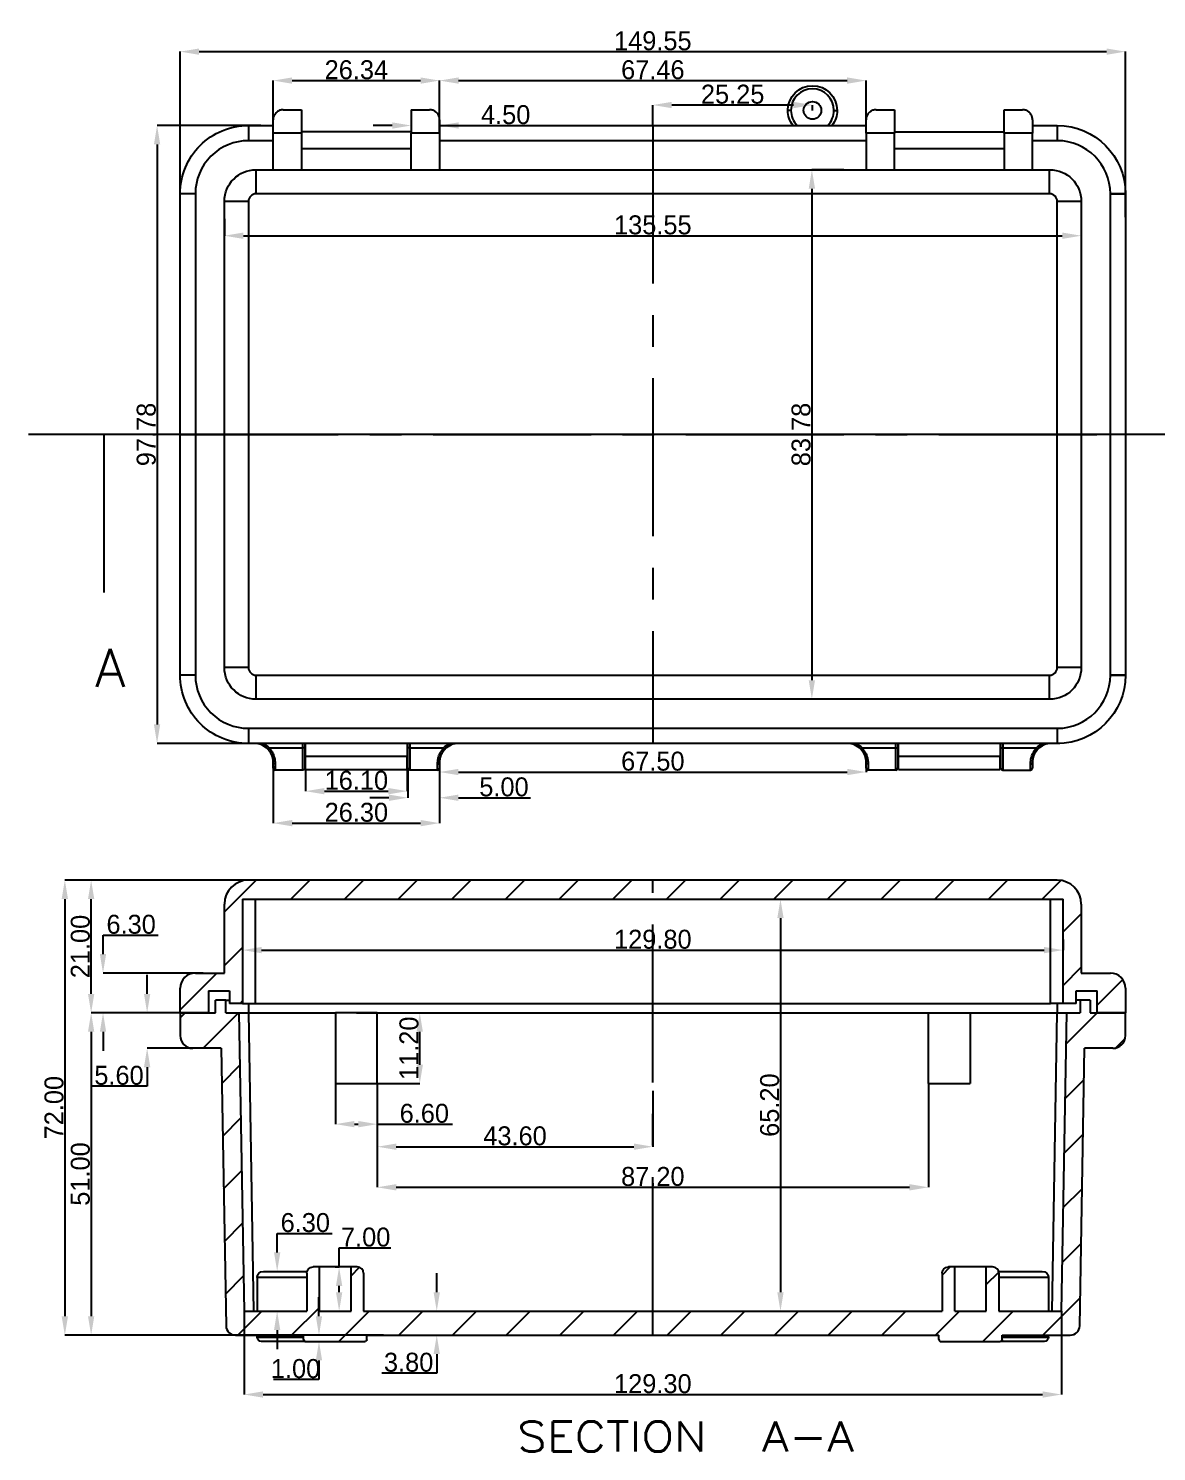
# Model space of a CAD drawing. Header units: inches. Extents: x 283 to 821, y 193 to 436.
# Drawn here: x 458.7 to 637.2, y 206.8 to 432 of the extents above; entities that cross this region are included whole.
import ezdxf
from ezdxf.lldxf.tags import DXFTag

# ---------------------------------------------------------------- set-up
doc = ezdxf.new("R2010")
doc.units = ezdxf.units.IN
doc.header["$MEASUREMENT"] = 0
doc.linetypes.add('CENTER', pattern=[2, 1.25, -0.25, 0.25, -0.25])
for name, color, linetype in [('1', 7, 'Continuous'), ('图层1', 10, 'CENTER'), ('尺寸线', 80, 'Continuous')]:
    doc.layers.add(name, color=color, linetype=linetype)
doc.styles.add('blockfont', font='simplex.shx', dxfattribs={"bigfont": 'bigfont'})
tags = doc.linetypes.add('PHANTOM', pattern=[2.5, 1.25, -0.25, 0.25, -0.25, 0.25, -0.25]).pattern_tags.tags
tags[14:15] = [DXFTag(74, 4), DXFTag(75, 0), DXFTag(340, '0'), DXFTag(46, 0.0), DXFTag(50, 0.0), DXFTag(44, 0.0), DXFTag(45, 0.0)]
tags[12:13] = [DXFTag(74, 4), DXFTag(75, 0), DXFTag(340, '0'), DXFTag(46, 0.0), DXFTag(50, 0.0), DXFTag(44, 0.0), DXFTag(45, 0.0)]
tags[10:11] = [DXFTag(74, 4), DXFTag(75, 0), DXFTag(340, '0'), DXFTag(46, 0.0), DXFTag(50, 0.0), DXFTag(44, 0.0), DXFTag(45, 0.0)]
tags[8:9] = [DXFTag(74, 4), DXFTag(75, 0), DXFTag(340, '0'), DXFTag(46, 0.0), DXFTag(50, 0.0), DXFTag(44, 0.0), DXFTag(45, 0.0)]
tags[6:7] = [DXFTag(74, 4), DXFTag(75, 0), DXFTag(340, '0'), DXFTag(46, 0.0), DXFTag(50, 0.0), DXFTag(44, 0.0), DXFTag(45, 0.0)]
tags[4:5] = [DXFTag(74, 4), DXFTag(75, 0), DXFTag(340, '0'), DXFTag(46, 0.0), DXFTag(50, 0.0), DXFTag(44, 0.0), DXFTag(45, 0.0)]
doc.dimstyles.get("Standard").update_dxf_attribs({"dimtxt": 3, "dimasz": 3, "dimexe": 0, "dimexo": 0, "dimgap": 0.2, "dimtad": 1, "dimtoh": 1, "dimzin": 0, "dimdsep": 46, "dimtxsty": 'Standard', "dimcen": 0, "dimadec": 0, "dimazin": 0, "dimtfac": 1, "dimtofl": 0, "dimtmove": 0, "dimatfit": 3, "dimfxl": 1, "dimtolj": 1, "dimtzin": 0, "dimarcsym": 2})

# ---------------------------------------------------------------- blocks, each defined once
blk = doc.blocks.new('*D4')
at = {"layer": 'Defpoints', "color": 0}
for p in [(519.28, 418.12), (523.78, 416.67), (523.78, 416.52)]:
    blk.add_point(p, dxfattribs=at)
at = {"layer": '尺寸线', "color": 0, "lineweight": -2}
for p, q in [((516.28, 416.67), (513.28, 416.67)), ((519.28, 418.12), (519.28, 416.67)), ((523.78, 416.52), (523.78, 416.67)), ((526.78, 416.67), (538.68, 416.67))]:
    blk.add_line(p, q, dxfattribs=at)
at = {"layer": '尺寸线', "color": 0}
for points in [[(516.28, 417.17), (516.28, 416.17), (519.28, 416.67)], [(526.78, 417.17), (526.78, 416.17), (523.78, 416.67)]]:
    blk.add_solid(points, dxfattribs=at)
at = {"layer": '尺寸线', "color": 0, "insert": (534.23, 418.37), "char_height": 3, "attachment_point": 5}
blk.add_mtext('\\A1;4.50', dxfattribs=at)
blk = doc.blocks.new('*D5')
at = {"layer": 'Defpoints', "color": 0}
for p in [(523.78, 423.78), (497.44, 415.47), (523.78, 415.47)]:
    blk.add_point(p, dxfattribs=at)
at = {"layer": '尺寸线', "color": 0, "lineweight": -2}
for p, q in [((497.44, 415.47), (497.44, 423.78)), ((500.44, 423.78), (520.78, 423.78)), ((523.78, 415.47), (523.78, 423.78))]:
    blk.add_line(p, q, dxfattribs=at)
at = {"layer": '尺寸线', "color": 0}
for points in [[(500.44, 424.28), (500.44, 423.28), (497.44, 423.78)], [(520.78, 424.28), (520.78, 423.28), (523.78, 423.78)]]:
    blk.add_solid(points, dxfattribs=at)
at = {"layer": '尺寸线', "color": 0, "insert": (510.61, 425.48), "char_height": 3, "attachment_point": 5}
blk.add_mtext('\\A1;26.34', dxfattribs=at)
blk = doc.blocks.new('*D6')
at = {"layer": 'Defpoints', "color": 0}
for p in [(591.24, 423.78), (591.24, 416.67), (523.78, 416.52)]:
    blk.add_point(p, dxfattribs=at)
at = {"layer": '尺寸线', "color": 0, "lineweight": -2}
for p, q in [((523.78, 416.52), (523.78, 423.78)), ((526.78, 423.78), (588.24, 423.78)), ((591.24, 416.67), (591.24, 423.78))]:
    blk.add_line(p, q, dxfattribs=at)
at = {"layer": '尺寸线', "color": 0}
for points in [[(526.78, 424.28), (526.78, 423.28), (523.78, 423.78)], [(588.24, 424.28), (588.24, 423.28), (591.24, 423.78)]]:
    blk.add_solid(points, dxfattribs=at)
at = {"layer": '尺寸线', "color": 0, "insert": (557.51, 425.48), "char_height": 3, "attachment_point": 5}
blk.add_mtext('\\A1;67.46', dxfattribs=at)
blk = doc.blocks.new('*D7')
at = {"layer": 'Defpoints', "color": 0}
for p in [(557.51, 419.91), (582.76, 419.07), (557.51, 416.67)]:
    blk.add_point(p, dxfattribs=at)
at = {"layer": '尺寸线', "color": 0, "lineweight": -2}
for p, q in [((557.51, 416.67), (557.51, 419.91)), ((579.76, 419.91), (560.51, 419.91)), ((582.76, 419.07), (582.76, 419.91))]:
    blk.add_line(p, q, dxfattribs=at)
at = {"layer": '尺寸线', "color": 0}
for points in [[(560.51, 420.41), (560.51, 419.41), (557.51, 419.91)], [(579.76, 420.41), (579.76, 419.41), (582.76, 419.91)]]:
    blk.add_solid(points, dxfattribs=at)
at = {"layer": '尺寸线', "color": 0, "insert": (570.14, 421.61), "char_height": 3, "attachment_point": 5}
blk.add_mtext('\\A1;25.25', dxfattribs=at)
blk = doc.blocks.new('*D8')
at = {"layer": 'Defpoints', "color": 0}
for p in [(502.56, 314.75), (518.66, 314.75), (518.66, 311.34)]:
    blk.add_point(p, dxfattribs=at)
at = {"layer": '尺寸线', "color": 0, "lineweight": -2}
for p, q in [((502.56, 314.75), (502.56, 311.34)), ((518.66, 314.75), (518.66, 311.34)), ((505.56, 311.34), (515.66, 311.34))]:
    blk.add_line(p, q, dxfattribs=at)
at = {"layer": '尺寸线', "color": 0}
for points in [[(505.56, 311.84), (505.56, 310.84), (502.56, 311.34)], [(515.66, 311.84), (515.66, 310.84), (518.66, 311.34)]]:
    blk.add_solid(points, dxfattribs=at)
at = {"layer": '尺寸线', "color": 0, "insert": (510.61, 313.04), "char_height": 3, "attachment_point": 5}
blk.add_mtext('\\A1;16.10', dxfattribs=at)
blk = doc.blocks.new('*D9')
at = {"layer": 'Defpoints', "color": 0}
for p in [(518.76, 315.04), (523.76, 315.04), (523.76, 310.3)]:
    blk.add_point(p, dxfattribs=at)
at = {"layer": '尺寸线', "color": 0, "lineweight": -2}
for p, q in [((518.76, 315.04), (518.76, 310.3)), ((523.76, 315.04), (523.76, 310.3)), ((515.76, 310.3), (512.76, 310.3)), ((526.76, 310.3), (538.16, 310.3))]:
    blk.add_line(p, q, dxfattribs=at)
at = {"layer": '尺寸线', "color": 0}
for points in [[(515.76, 310.8), (515.76, 309.8), (518.76, 310.3)], [(526.76, 310.8), (526.76, 309.8), (523.76, 310.3)]]:
    blk.add_solid(points, dxfattribs=at)
at = {"layer": '尺寸线', "color": 0, "insert": (533.96, 312), "char_height": 3, "attachment_point": 5}
blk.add_mtext('\\A1;5.00', dxfattribs=at)
blk = doc.blocks.new('*D10')
at = {"layer": 'Defpoints', "color": 0}
for p in [(523.76, 315.04), (591.26, 315.04), (591.26, 314.37)]:
    blk.add_point(p, dxfattribs=at)
at = {"layer": '尺寸线', "color": 0, "lineweight": -2}
for p, q in [((523.76, 315.04), (523.76, 314.37)), ((526.76, 314.37), (588.26, 314.37)), ((591.26, 315.04), (591.26, 314.37))]:
    blk.add_line(p, q, dxfattribs=at)
at = {"layer": '尺寸线', "color": 0}
for points in [[(526.76, 314.87), (526.76, 313.87), (523.76, 314.37)], [(588.26, 314.87), (588.26, 313.87), (591.26, 314.37)]]:
    blk.add_solid(points, dxfattribs=at)
at = {"layer": '尺寸线', "color": 0, "insert": (557.51, 316.07), "char_height": 3, "attachment_point": 5}
blk.add_mtext('\\A1;67.50', dxfattribs=at)
blk = doc.blocks.new('*D11')
at = {"layer": 'Defpoints', "color": 0}
for p in [(497.46, 315.37), (523.76, 315.37), (523.76, 306.28)]:
    blk.add_point(p, dxfattribs=at)
at = {"layer": '尺寸线', "color": 0, "lineweight": -2}
for p, q in [((497.46, 315.37), (497.46, 306.28)), ((523.76, 315.37), (523.76, 306.28)), ((500.46, 306.28), (520.76, 306.28))]:
    blk.add_line(p, q, dxfattribs=at)
at = {"layer": '尺寸线', "color": 0}
for points in [[(500.46, 306.78), (500.46, 305.78), (497.46, 306.28)], [(520.76, 306.78), (520.76, 305.78), (523.76, 306.28)]]:
    blk.add_solid(points, dxfattribs=at)
at = {"layer": '尺寸线', "color": 0, "insert": (510.61, 307.98), "char_height": 3, "attachment_point": 5}
blk.add_mtext('\\A1;26.30', dxfattribs=at)
blk = doc.blocks.new('*D12')
at = {"layer": 'Defpoints', "color": 0}
for p in [(489.74, 401.92), (625.29, 401.92), (625.29, 399.23)]:
    blk.add_point(p, dxfattribs=at)
at = {"layer": '尺寸线', "color": 0, "lineweight": -2}
for p, q in [((489.74, 401.92), (489.74, 399.23)), ((625.29, 401.92), (625.29, 399.23)), ((492.74, 399.23), (622.29, 399.23))]:
    blk.add_line(p, q, dxfattribs=at)
at = {"layer": '尺寸线', "color": 0}
for points in [[(492.74, 399.73), (492.74, 398.73), (489.74, 399.23)], [(622.29, 399.73), (622.29, 398.73), (625.29, 399.23)]]:
    blk.add_solid(points, dxfattribs=at)
at = {"layer": '尺寸线', "color": 0, "insert": (557.51, 400.93), "char_height": 3, "attachment_point": 5}
blk.add_mtext('\\A1;135.55', dxfattribs=at)
blk = doc.blocks.new('*D13')
at = {"layer": 'Defpoints', "color": 0}
for p in [(587.7, 409.67), (582.67, 325.89), (587.7, 325.89)]:
    blk.add_point(p, dxfattribs=at)
at = {"layer": '尺寸线', "color": 0, "lineweight": -2}
for p, q in [((587.7, 409.67), (582.67, 409.67)), ((582.67, 406.67), (582.67, 328.89)), ((587.7, 325.89), (582.67, 325.89))]:
    blk.add_line(p, q, dxfattribs=at)
at = {"layer": '尺寸线', "color": 0}
for points in [[(582.17, 406.67), (583.17, 406.67), (582.67, 409.67)], [(582.17, 328.89), (583.17, 328.89), (582.67, 325.89)]]:
    blk.add_solid(points, dxfattribs=at)
at = {"layer": '尺寸线', "color": 0, "insert": (580.97, 367.78), "char_height": 3, "attachment_point": 5, "rotation": 90}
blk.add_mtext('\\A1;83.78', dxfattribs=at)
blk = doc.blocks.new('*D14')
at = {"layer": 'Defpoints', "color": 0}
for p in [(508.15, 297.26), (464.49, 225.26), (514.88, 225.26)]:
    blk.add_point(p, dxfattribs=at)
at = {"layer": '尺寸线', "color": 0, "lineweight": -2}
for p, q in [((508.15, 297.26), (464.49, 297.26)), ((464.49, 294.26), (464.49, 228.26)), ((514.88, 225.26), (464.49, 225.26))]:
    blk.add_line(p, q, dxfattribs=at)
at = {"layer": '尺寸线', "color": 0}
for points in [[(463.99, 294.26), (464.99, 294.26), (464.49, 297.26)], [(463.99, 228.26), (464.99, 228.26), (464.49, 225.26)]]:
    blk.add_solid(points, dxfattribs=at)
at = {"layer": '尺寸线', "color": 0, "insert": (462.79, 261.26), "char_height": 3, "attachment_point": 5, "rotation": 90}
blk.add_mtext('\\A1;72.00', dxfattribs=at)
blk = doc.blocks.new('*D15')
at = {"layer": 'Defpoints', "color": 0}
for p in [(485.54, 276.26), (468.65, 225.26), (498.56, 225.26)]:
    blk.add_point(p, dxfattribs=at)
at = {"layer": '尺寸线', "color": 0, "lineweight": -2}
for p, q in [((485.54, 276.26), (468.65, 276.26)), ((468.65, 273.26), (468.65, 228.26)), ((498.56, 225.26), (468.65, 225.26))]:
    blk.add_line(p, q, dxfattribs=at)
at = {"layer": '尺寸线', "color": 0}
for points in [[(468.15, 273.26), (469.15, 273.26), (468.65, 276.26)], [(468.15, 228.26), (469.15, 228.26), (468.65, 225.26)]]:
    blk.add_solid(points, dxfattribs=at)
at = {"layer": '尺寸线', "color": 0, "insert": (466.95, 250.76), "char_height": 3, "attachment_point": 5, "rotation": 90}
blk.add_mtext('\\A1;51.00', dxfattribs=at)
blk = doc.blocks.new('*D16')
at = {"layer": 'Defpoints', "color": 0}
for p in [(468.65, 297.26), (498.85, 297.26), (485.54, 276.26)]:
    blk.add_point(p, dxfattribs=at)
at = {"layer": '尺寸线', "color": 0, "lineweight": -2}
for p, q in [((498.85, 297.26), (468.65, 297.26)), ((468.65, 279.26), (468.65, 294.26)), ((485.54, 276.26), (468.65, 276.26))]:
    blk.add_line(p, q, dxfattribs=at)
at = {"layer": '尺寸线', "color": 0}
for points in [[(468.15, 294.26), (469.15, 294.26), (468.65, 297.26)], [(468.15, 279.26), (469.15, 279.26), (468.65, 276.26)]]:
    blk.add_solid(points, dxfattribs=at)
at = {"layer": '尺寸线', "color": 0, "insert": (466.95, 286.76), "char_height": 3, "attachment_point": 5, "rotation": 90}
blk.add_mtext('\\A1;21.00', dxfattribs=at)
blk = doc.blocks.new('*D17')
at = {"layer": 'Defpoints', "color": 0}
for p in [(470.53, 282.56), (486.39, 282.56), (485.54, 276.26)]:
    blk.add_point(p, dxfattribs=at)
at = {"layer": '尺寸线', "color": 0, "lineweight": -2}
for p, q in [((470.53, 285.56), (470.53, 288.56)), ((470.53, 288.56), (479.23, 288.56)), ((486.39, 282.56), (470.53, 282.56)), ((485.54, 276.26), (470.53, 276.26)), ((470.53, 273.26), (470.53, 270.26))]:
    blk.add_line(p, q, dxfattribs=at)
at = {"layer": '尺寸线', "color": 0}
for points in [[(470.03, 285.56), (471.03, 285.56), (470.53, 282.56)], [(470.03, 273.26), (471.03, 273.26), (470.53, 276.26)]]:
    blk.add_solid(points, dxfattribs=at)
at = {"layer": '尺寸线', "color": 0, "insert": (474.98, 290.26), "char_height": 3, "attachment_point": 5}
blk.add_mtext('\\A1;6.30', dxfattribs=at)
blk = doc.blocks.new('*D18')
at = {"layer": 'Defpoints', "color": 0}
for p in [(485.54, 276.26), (477.51, 270.66), (486.98, 270.66)]:
    blk.add_point(p, dxfattribs=at)
at = {"layer": '尺寸线', "color": 0, "lineweight": -2}
for p, q in [((477.51, 279.26), (477.51, 282.26)), ((485.54, 276.26), (477.51, 276.26)), ((486.98, 270.66), (477.51, 270.66)), ((477.51, 267.66), (477.51, 264.66)), ((477.51, 264.66), (468.81, 264.66))]:
    blk.add_line(p, q, dxfattribs=at)
at = {"layer": '尺寸线', "color": 0}
for points in [[(477.01, 279.26), (478.01, 279.26), (477.51, 276.26)], [(477.01, 267.66), (478.01, 267.66), (477.51, 270.66)]]:
    blk.add_solid(points, dxfattribs=at)
at = {"layer": '尺寸线', "color": 0, "insert": (473.06, 266.36), "char_height": 3, "attachment_point": 5}
blk.add_mtext('\\A1;5.60', dxfattribs=at)
blk = doc.blocks.new('*D19')
at = {"layer": 'Defpoints', "color": 0}
for p in [(510.61, 276.26), (520.64, 276.26), (510.61, 265.06)]:
    blk.add_point(p, dxfattribs=at)
at = {"layer": '尺寸线', "color": 0, "lineweight": -2}
for p, q in [((510.61, 276.26), (520.64, 276.26)), ((520.64, 268.06), (520.64, 273.26)), ((510.61, 265.06), (520.64, 265.06))]:
    blk.add_line(p, q, dxfattribs=at)
at = {"layer": '尺寸线', "color": 0}
for points in [[(520.14, 273.26), (521.14, 273.26), (520.64, 276.26)], [(520.14, 268.06), (521.14, 268.06), (520.64, 265.06)]]:
    blk.add_solid(points, dxfattribs=at)
at = {"layer": '尺寸线', "color": 0, "insert": (518.94, 270.66), "char_height": 3, "attachment_point": 5, "rotation": 90}
blk.add_mtext('\\A1;11.20', dxfattribs=at)
blk = doc.blocks.new('*D20')
at = {"layer": 'Defpoints', "color": 0}
for p in [(507.31, 265.06), (513.91, 265.06), (513.91, 258.65)]:
    blk.add_point(p, dxfattribs=at)
at = {"layer": '尺寸线', "color": 0, "lineweight": -2}
for p, q in [((507.31, 265.06), (507.31, 258.65)), ((513.91, 265.06), (513.91, 258.65)), ((510.31, 258.65), (510.91, 258.65)), ((513.91, 258.65), (525.81, 258.65))]:
    blk.add_line(p, q, dxfattribs=at)
at = {"layer": '尺寸线', "color": 0}
for points in [[(510.31, 259.15), (510.31, 258.15), (507.31, 258.65)], [(510.91, 259.15), (510.91, 258.15), (513.91, 258.65)]]:
    blk.add_solid(points, dxfattribs=at)
at = {"layer": '尺寸线', "color": 0, "insert": (521.36, 260.35), "char_height": 3, "attachment_point": 5}
blk.add_mtext('\\A1;6.60', dxfattribs=at)
blk = doc.blocks.new('*D21')
at = {"layer": 'Defpoints', "color": 0}
for p in [(513.91, 265.06), (557.51, 263.91), (557.51, 255.08)]:
    blk.add_point(p, dxfattribs=at)
at = {"layer": '尺寸线', "color": 0, "lineweight": -2}
for p, q in [((513.91, 265.06), (513.91, 255.08)), ((557.51, 263.91), (557.51, 255.08)), ((516.91, 255.08), (554.51, 255.08))]:
    blk.add_line(p, q, dxfattribs=at)
at = {"layer": '尺寸线', "color": 0}
for points in [[(516.91, 255.58), (516.91, 254.58), (513.91, 255.08)], [(554.51, 255.58), (554.51, 254.58), (557.51, 255.08)]]:
    blk.add_solid(points, dxfattribs=at)
at = {"layer": '尺寸线', "color": 0, "insert": (535.71, 256.78), "char_height": 3, "attachment_point": 5}
blk.add_mtext('\\A1;43.60', dxfattribs=at)
blk = doc.blocks.new('*D22')
at = {"layer": 'Defpoints', "color": 0}
for p in [(513.91, 265.06), (601.11, 265.06), (601.11, 248.66)]:
    blk.add_point(p, dxfattribs=at)
at = {"layer": '尺寸线', "color": 0, "lineweight": -2}
for p, q in [((513.91, 265.06), (513.91, 248.66)), ((601.11, 265.06), (601.11, 248.66)), ((516.91, 248.66), (598.11, 248.66))]:
    blk.add_line(p, q, dxfattribs=at)
at = {"layer": '尺寸线', "color": 0}
for points in [[(516.91, 249.16), (516.91, 248.16), (513.91, 248.66)], [(598.11, 249.16), (598.11, 248.16), (601.11, 248.66)]]:
    blk.add_solid(points, dxfattribs=at)
at = {"layer": '尺寸线', "color": 0, "insert": (557.51, 250.36), "char_height": 3, "attachment_point": 5}
blk.add_mtext('\\A1;87.20', dxfattribs=at)
blk = doc.blocks.new('*D23')
at = {"layer": 'Defpoints', "color": 0}
for p in [(497.81, 235.36), (498.08, 235.36), (497.81, 229.06)]:
    blk.add_point(p, dxfattribs=at)
at = {"layer": '尺寸线', "color": 0, "lineweight": -2}
for p, q in [((498.08, 238.36), (498.08, 241.36)), ((498.08, 241.36), (506.78, 241.36)), ((497.81, 235.36), (498.08, 235.36)), ((497.81, 229.06), (498.08, 229.06)), ((498.08, 226.06), (498.08, 223.06))]:
    blk.add_line(p, q, dxfattribs=at)
at = {"layer": '尺寸线', "color": 0}
for points in [[(497.58, 238.36), (498.58, 238.36), (498.08, 235.36)], [(497.58, 226.06), (498.58, 226.06), (498.08, 229.06)]]:
    blk.add_solid(points, dxfattribs=at)
at = {"layer": '尺寸线', "color": 0, "insert": (502.53, 243.06), "char_height": 3, "attachment_point": 5}
blk.add_mtext('\\A1;6.30', dxfattribs=at)
blk = doc.blocks.new('*D24')
at = {"layer": 'Defpoints', "color": 0}
for p in [(507.26, 236.06), (507.88, 236.06), (507.26, 229.06)]:
    blk.add_point(p, dxfattribs=at)
at = {"layer": '尺寸线', "color": 0, "lineweight": -2}
for p, q in [((507.88, 236.06), (507.88, 239.06)), ((507.88, 239.06), (516.08, 239.06)), ((507.26, 236.06), (507.88, 236.06)), ((507.88, 232.06), (507.88, 233.06)), ((507.26, 229.06), (507.88, 229.06))]:
    blk.add_line(p, q, dxfattribs=at)
at = {"layer": '尺寸线', "color": 0}
for points in [[(507.38, 233.06), (508.38, 233.06), (507.88, 236.06)], [(507.38, 232.06), (508.38, 232.06), (507.88, 229.06)]]:
    blk.add_solid(points, dxfattribs=at)
at = {"layer": '尺寸线', "color": 0, "insert": (512.08, 240.76), "char_height": 3, "attachment_point": 5}
blk.add_mtext('\\A1;7.00', dxfattribs=at)
blk = doc.blocks.new('*D25')
at = {"layer": 'Defpoints', "color": 0}
for p in [(504.69, 225.26), (504.69, 224.26), (504.69, 224.26)]:
    blk.add_point(p, dxfattribs=at)
at = {"layer": '尺寸线', "color": 0, "lineweight": -2}
for p, q in [((504.69, 228.26), (504.69, 231.26)), ((504.69, 221.26), (504.69, 218.26)), ((504.69, 218.26), (497.49, 218.26))]:
    blk.add_line(p, q, dxfattribs=at)
at = {"layer": '尺寸线', "color": 0}
for points in [[(504.19, 228.26), (505.19, 228.26), (504.69, 225.26)], [(504.19, 221.26), (505.19, 221.26), (504.69, 224.26)]]:
    blk.add_solid(points, dxfattribs=at)
at = {"layer": '尺寸线', "color": 0, "insert": (500.99, 219.96), "char_height": 3, "attachment_point": 5}
blk.add_mtext('\\A1;1.00', dxfattribs=at)
blk = doc.blocks.new('*D26')
at = {"layer": 'Defpoints', "color": 0}
for p in [(523.17, 229.06), (523.17, 225.26), (523.33, 225.26)]:
    blk.add_point(p, dxfattribs=at)
at = {"layer": '尺寸线', "color": 0, "lineweight": -2}
for p, q in [((523.33, 232.06), (523.33, 235.06)), ((523.17, 229.06), (523.33, 229.06)), ((523.17, 225.26), (523.33, 225.26)), ((523.33, 222.26), (523.33, 219.26)), ((523.33, 219.26), (514.63, 219.26))]:
    blk.add_line(p, q, dxfattribs=at)
at = {"layer": '尺寸线', "color": 0}
for points in [[(522.83, 232.06), (523.83, 232.06), (523.33, 229.06)], [(522.83, 222.26), (523.83, 222.26), (523.33, 225.26)]]:
    blk.add_solid(points, dxfattribs=at)
at = {"layer": '尺寸线', "color": 0, "insert": (518.88, 220.96), "char_height": 3, "attachment_point": 5}
blk.add_mtext('\\A1;3.80', dxfattribs=at)
blk = doc.blocks.new('*D27')
at = {"layer": 'Defpoints', "color": 0}
for p in [(573.35, 294.26), (573.35, 229.06), (577.7, 229.06)]:
    blk.add_point(p, dxfattribs=at)
at = {"layer": '尺寸线', "color": 0, "lineweight": -2}
for p, q in [((573.35, 294.26), (577.7, 294.26)), ((577.7, 291.26), (577.7, 232.06)), ((573.35, 229.06), (577.7, 229.06))]:
    blk.add_line(p, q, dxfattribs=at)
at = {"layer": '尺寸线', "color": 0}
for points in [[(577.2, 291.26), (578.2, 291.26), (577.7, 294.26)], [(577.2, 232.06), (578.2, 232.06), (577.7, 229.06)]]:
    blk.add_solid(points, dxfattribs=at)
at = {"layer": '尺寸线', "color": 0, "insert": (576, 261.66), "char_height": 3, "attachment_point": 5, "rotation": 90}
blk.add_mtext('\\A1;65.20', dxfattribs=at)
blk = doc.blocks.new('*D31')
at = {"layer": 'Defpoints', "color": 0}
for p in [(632.29, 428.36), (482.74, 402.15), (632.29, 402.15)]:
    blk.add_point(p, dxfattribs=at)
at = {"layer": '尺寸线', "color": 0, "lineweight": -2}
for p, q in [((482.74, 402.15), (482.74, 428.36)), ((485.74, 428.36), (629.29, 428.36)), ((632.29, 402.15), (632.29, 428.36))]:
    blk.add_line(p, q, dxfattribs=at)
at = {"layer": '尺寸线', "color": 0}
for points in [[(485.74, 428.86), (485.74, 427.86), (482.74, 428.36)], [(629.29, 428.86), (629.29, 427.86), (632.29, 428.36)]]:
    blk.add_solid(points, dxfattribs=at)
at = {"layer": '尺寸线', "color": 0, "insert": (557.51, 430.06), "char_height": 3, "attachment_point": 5}
blk.add_mtext('\\A1;149.55', dxfattribs=at)
blk = doc.blocks.new('*D32')
at = {"layer": 'Defpoints', "color": 0}
for p in [(495.49, 416.67), (479.08, 318.89), (499.36, 318.89)]:
    blk.add_point(p, dxfattribs=at)
at = {"layer": '尺寸线', "color": 0, "lineweight": -2}
for p, q in [((495.49, 416.67), (479.08, 416.67)), ((479.08, 413.67), (479.08, 321.89)), ((499.36, 318.89), (479.08, 318.89))]:
    blk.add_line(p, q, dxfattribs=at)
at = {"layer": '尺寸线', "color": 0}
for points in [[(478.58, 413.67), (479.58, 413.67), (479.08, 416.67)], [(478.58, 321.89), (479.58, 321.89), (479.08, 318.89)]]:
    blk.add_solid(points, dxfattribs=at)
at = {"layer": '尺寸线', "color": 0, "insert": (477.38, 367.78), "char_height": 3, "attachment_point": 5, "rotation": 90}
blk.add_mtext('\\A1;97.78', dxfattribs=at)
blk = doc.blocks.new('*D33')
at = {"layer": 'Defpoints', "color": 0}
for p in [(492.61, 287.86), (622.41, 287.86), (622.41, 286.19)]:
    blk.add_point(p, dxfattribs=at)
at = {"layer": '尺寸线', "color": 0, "lineweight": -2}
for p, q in [((492.61, 287.86), (492.61, 286.19)), ((495.61, 286.19), (619.41, 286.19)), ((622.41, 287.86), (622.41, 286.19))]:
    blk.add_line(p, q, dxfattribs=at)
at = {"layer": '尺寸线', "color": 0}
for points in [[(495.61, 286.69), (495.61, 285.69), (492.61, 286.19)], [(619.41, 286.69), (619.41, 285.69), (622.41, 286.19)]]:
    blk.add_solid(points, dxfattribs=at)
at = {"layer": '尺寸线', "color": 0, "insert": (557.51, 287.89), "char_height": 3, "attachment_point": 5}
blk.add_mtext('\\A1;129.80', dxfattribs=at)
blk = doc.blocks.new('*D34')
at = {"layer": 'Defpoints', "color": 0}
for p in [(492.86, 229.06), (622.16, 229.06), (622.16, 215.87)]:
    blk.add_point(p, dxfattribs=at)
at = {"layer": '尺寸线', "color": 0, "lineweight": -2}
for p, q in [((492.86, 229.06), (492.86, 215.87)), ((622.16, 229.06), (622.16, 215.87)), ((495.86, 215.87), (619.16, 215.87))]:
    blk.add_line(p, q, dxfattribs=at)
at = {"layer": '尺寸线', "color": 0}
for points in [[(495.86, 216.37), (495.86, 215.37), (492.86, 215.87)], [(619.16, 216.37), (619.16, 215.37), (622.16, 215.87)]]:
    blk.add_solid(points, dxfattribs=at)
at = {"layer": '尺寸线', "color": 0, "insert": (557.51, 217.57), "char_height": 3, "attachment_point": 5}
blk.add_mtext('\\A1;129.30', dxfattribs=at)

msp = doc.modelspace()

# ---------------------------------------------------------------- linework, layer by layer
at = {"color": 0}
for p, q in [((489.737, 292.231), (494.771, 297.26)), ((500.258, 294.26), (503.261, 297.26)), ((508.747, 294.26), (511.75, 297.26)), ((517.237, 294.26), (520.24, 297.26)), ((525.727, 294.26), (528.73, 297.26)), ((534.216, 294.26), (537.219, 297.26)), ((542.706, 294.26), (545.709, 297.26)), ((551.195, 294.26), (554.198, 297.26)), ((559.685, 294.26), (562.688, 297.26)), ((568.174, 294.26), (571.177, 297.26)), ((576.664, 294.26), (579.667, 297.26)), ((585.153, 294.26), (588.156, 297.26)), ((593.643, 294.26), (596.646, 297.26)), ((602.132, 294.26), (605.135, 297.26)), ((610.622, 294.26), (613.625, 297.26)), ((619.111, 294.26), (622.069, 297.215)), ((622.412, 289.076), (625.287, 291.948)), ((489.737, 283.75), (492.612, 286.622)), ((482.737, 276.757), (488.546, 282.56)), ((622.412, 280.595), (625.287, 283.467)), ((627.787, 277.484), (631.849, 281.542)), ((492.231, 277.76), (492.612, 278.141)), ((482.737, 275.498), (483.5, 276.26)), ((486.384, 270.66), (491.989, 276.26)), ((622.901, 271.344), (627.822, 276.26)), ((630.763, 270.718), (632.228, 272.181)), ((489.316, 265.109), (492.182, 267.971)), ((622.75, 262.713), (625.717, 265.677)), ((489.462, 256.773), (492.327, 259.636)), ((622.599, 254.081), (625.567, 257.045)), ((489.607, 248.437), (492.473, 251.3)), ((622.449, 245.449), (625.416, 248.414)), ((489.753, 240.102), (492.618, 242.964)), ((622.298, 236.818), (625.265, 239.782)), ((489.898, 231.766), (492.764, 234.629)), ((509.762, 234.648), (511.112, 235.997)), ((603.262, 234.763), (604.561, 236.06)), ((610.262, 233.275), (612.243, 235.254)), ((619.218, 225.26), (625.115, 231.151)), ((491.876, 225.26), (495.679, 229.06)), ((500.365, 225.26), (504.762, 229.653)), ((507.854, 224.26), (512.658, 229.06)), ((517.344, 225.26), (521.148, 229.06)), ((525.834, 225.26), (529.637, 229.06)), ((534.323, 225.26), (538.127, 229.06)), ((542.813, 225.26), (546.616, 229.06)), ((551.302, 225.26), (555.106, 229.06)), ((559.792, 225.26), (563.596, 229.06)), ((568.281, 225.26), (572.085, 229.06)), ((576.771, 225.26), (580.575, 229.06)), ((585.26, 225.26), (589.064, 229.06)), ((593.75, 225.26), (597.554, 229.06)), ((602.239, 225.26), (606.043, 229.06)), ((609.728, 224.26), (614.533, 229.06))]:
    msp.add_line(p, q, dxfattribs=at)
msp.add_solid([(470.737, 367.778), (472.345, 361.778), (469.129, 361.778), (470.737, 367.778)], dxfattribs=at)
at = {"layer": '1', "color": 0}
for p, q in [((499.04, 419.167), (501.94, 419.167)), ((501.94, 419.167), (501.94, 415.467)), ((519.283, 419.167), (519.283, 415.467)), ((519.283, 419.167), (522.183, 419.167)), ((579.362, 419.067), (578.862, 419.067)), ((586.162, 419.067), (586.662, 419.067)), ((592.84, 419.167), (595.74, 419.167)), ((595.74, 419.167), (595.74, 415.467)), ((613.083, 415.467), (613.083, 419.167)), ((613.083, 419.167), (615.983, 419.167)), ((493.537, 416.667), (493.537, 414.267)), ((493.537, 416.667), (497.44, 416.667)), ((497.44, 415.467), (497.44, 417.567)), ((523.783, 417.567), (523.783, 415.467)), ((523.783, 416.667), (591.24, 416.667)), ((591.24, 415.467), (591.24, 417.567)), ((617.583, 417.567), (617.583, 415.467)), ((617.583, 416.667), (621.487, 416.667)), ((621.487, 416.667), (621.487, 414.267)), ((501.94, 415.467), (497.44, 415.467)), ((497.44, 409.667), (497.44, 415.467)), ((519.283, 415.667), (501.94, 415.667)), ((501.94, 415.467), (501.94, 409.667)), ((523.783, 415.467), (519.283, 415.467)), ((519.283, 409.667), (519.283, 415.467)), ((523.783, 415.467), (523.783, 409.667)), ((595.74, 415.467), (591.24, 415.467)), ((591.24, 415.467), (591.24, 409.667)), ((595.74, 415.667), (613.083, 415.667)), ((595.74, 409.667), (595.74, 415.467)), ((617.583, 415.467), (613.083, 415.467)), ((613.083, 415.467), (613.083, 409.667)), ((617.583, 409.667), (617.583, 415.467)), ((497.44, 414.267), (493.537, 414.267)), ((519.283, 412.967), (501.94, 412.967)), ((591.24, 414.267), (523.783, 414.267)), ((613.083, 412.967), (595.74, 412.967)), ((621.487, 414.267), (617.583, 414.267)), ((494.737, 405.867), (494.737, 409.667)), ((494.737, 409.667), (620.287, 409.667)), ((620.287, 405.867), (620.287, 409.667)), ((485.137, 405.868), (482.737, 405.868)), ((482.737, 329.688), (482.737, 405.868)), ((485.137, 405.868), (485.137, 329.688)), ((620.287, 405.867), (494.737, 405.867)), ((629.887, 329.688), (629.887, 405.868)), ((632.287, 405.868), (629.887, 405.868)), ((629.887, 405.868), (632.287, 405.868)), ((632.287, 405.868), (632.287, 329.688)), ((493.537, 404.667), (489.737, 404.667)), ((489.737, 330.888), (489.737, 404.667)), ((493.537, 404.667), (493.537, 330.888)), ((625.287, 404.667), (621.487, 404.667)), ((621.487, 330.888), (621.487, 404.667)), ((625.287, 404.667), (625.287, 330.888)), ((470.737, 342.778), (470.737, 367.778)), ((485.137, 329.688), (482.737, 329.688)), ((493.537, 330.888), (489.737, 330.888)), ((494.737, 325.888), (494.737, 329.688)), ((494.737, 329.688), (620.287, 329.688)), ((620.287, 325.888), (620.287, 329.688)), ((625.287, 330.888), (621.487, 330.888)), ((629.887, 329.688), (632.287, 329.688)), ((632.287, 329.688), (629.887, 329.688)), ((620.287, 325.888), (494.737, 325.888)), ((493.537, 321.288), (621.487, 321.288)), ((493.537, 321.288), (493.537, 318.888)), ((621.487, 321.288), (621.487, 318.888)), ((621.487, 318.888), (493.537, 318.888)), ((496.613, 317.979), (496.828, 318.188)), ((496.828, 318.188), (502.162, 318.188)), ((502.162, 318.188), (502.162, 318.888)), ((502.462, 318.188), (502.162, 318.188)), ((502.162, 314.688), (502.162, 318.188)), ((502.462, 318.888), (502.462, 318.188)), ((502.462, 318.188), (502.462, 314.988)), ((502.562, 316.835), (502.562, 318.888)), ((518.662, 318.888), (518.662, 316.835)), ((518.762, 318.188), (518.762, 318.888)), ((519.062, 318.188), (518.762, 318.188)), ((518.762, 314.988), (518.762, 318.188)), ((519.062, 318.888), (519.062, 318.188)), ((519.062, 318.188), (519.062, 314.688)), ((519.062, 318.188), (524.395, 318.188)), ((524.61, 317.979), (524.395, 318.188)), ((590.413, 317.979), (590.628, 318.188)), ((590.628, 318.188), (595.962, 318.188)), ((595.962, 318.188), (595.962, 318.888)), ((595.962, 314.688), (595.962, 318.188)), ((595.962, 318.188), (596.262, 318.188)), ((596.262, 318.888), (596.262, 318.188)), ((596.262, 318.188), (596.262, 314.988)), ((596.362, 316.835), (596.362, 318.888)), ((612.462, 318.888), (612.462, 316.835)), ((612.562, 318.188), (612.562, 318.888)), ((612.562, 314.988), (612.562, 318.188)), ((612.562, 318.188), (612.862, 318.188)), ((612.862, 318.888), (612.862, 318.188)), ((612.862, 318.188), (612.862, 314.688)), ((612.862, 318.188), (618.195, 318.188)), ((618.41, 317.979), (618.195, 318.188)), ((497.462, 314.988), (497.462, 315.888)), ((497.762, 315.673), (497.762, 314.688)), ((518.662, 316.835), (502.562, 316.835)), ((502.562, 314.753), (502.562, 316.835)), ((518.662, 314.753), (518.662, 316.835)), ((523.462, 314.688), (523.462, 315.673)), ((523.762, 315.888), (523.762, 314.988)), ((591.262, 314.988), (591.262, 315.888)), ((591.562, 315.673), (591.562, 314.688)), ((612.462, 316.835), (596.362, 316.835)), ((596.362, 314.753), (596.362, 316.835)), ((612.462, 314.753), (612.462, 316.835)), ((617.262, 314.688), (617.262, 315.673)), ((617.562, 315.888), (617.562, 314.988)), ((502.162, 314.688), (497.762, 314.688)), ((502.562, 314.753), (518.662, 314.753)), ((523.462, 314.688), (519.062, 314.688)), ((595.962, 314.688), (591.562, 314.688)), ((596.362, 314.753), (612.462, 314.753)), ((612.862, 314.688), (617.262, 314.688)), ((621.487, 297.26), (493.537, 297.26)), ((489.737, 282.56), (489.737, 293.46)), ((492.612, 294.26), (492.612, 277.76)), ((492.612, 294.26), (622.412, 294.26)), ((494.612, 294.26), (494.612, 277.76)), ((620.412, 277.76), (620.412, 294.26)), ((622.412, 277.76), (622.412, 294.26)), ((625.287, 293.46), (625.287, 282.56)), ((485.137, 282.56), (489.737, 282.56)), ((625.287, 282.56), (629.887, 282.56)), ((482.737, 276.26), (482.737, 280.16)), ((487.237, 279.76), (487.237, 276.26)), ((487.237, 279.76), (490.537, 279.76)), ((487.237, 279.76), (487.237, 276.26)), ((490.537, 279.76), (490.537, 277.76)), ((624.487, 277.76), (624.487, 279.76)), ((624.487, 279.76), (627.787, 279.76)), ((627.787, 276.26), (627.787, 279.76)), ((632.287, 280.16), (632.287, 276.26)), ((489.937, 278.26), (488.337, 278.26)), ((488.337, 276.26), (488.337, 278.26)), ((489.937, 276.26), (489.937, 278.26)), ((489.937, 278.26), (490.537, 278.26)), ((492.612, 277.76), (490.537, 277.76)), ((492.612, 277.76), (494.612, 277.76)), ((493.537, 277.76), (493.537, 276.26)), ((494.612, 277.76), (620.412, 277.76)), ((622.412, 277.76), (620.412, 277.76)), ((621.487, 277.76), (621.487, 276.26)), ((624.487, 277.76), (622.412, 277.76)), ((625.087, 278.26), (624.487, 278.26)), ((625.087, 278.26), (625.087, 276.26)), ((626.687, 278.26), (625.087, 278.26)), ((626.687, 278.26), (626.687, 276.26)), ((482.737, 276.26), (488.337, 276.26)), ((482.737, 276.26), (482.737, 272.66)), ((487.237, 276.26), (482.737, 276.26)), ((489.937, 276.26), (492.037, 276.26)), ((492.037, 276.26), (492.861, 229.06)), ((492.037, 276.26), (493.537, 276.26)), ((493.537, 276.26), (494.361, 229.06)), ((493.537, 276.26), (507.312, 276.26)), ((507.312, 276.26), (507.312, 265.06)), ((513.912, 276.26), (507.312, 276.26)), ((513.912, 265.06), (513.912, 276.26)), ((513.912, 276.26), (601.112, 276.26)), ((601.112, 265.06), (601.112, 276.26)), ((601.112, 276.26), (607.712, 276.26)), ((607.712, 276.26), (607.712, 265.06)), ((607.712, 276.26), (621.487, 276.26)), ((620.663, 229.06), (621.487, 276.26)), ((621.487, 276.26), (622.987, 276.26)), ((622.163, 229.06), (622.987, 276.26)), ((622.987, 276.26), (625.087, 276.26)), ((626.687, 276.26), (632.287, 276.26)), ((632.287, 276.26), (627.787, 276.26)), ((632.287, 272.66), (632.287, 276.26)), ((489.219, 270.66), (484.737, 270.66)), ((489.219, 270.66), (489.986, 226.734)), ((625.037, 226.734), (625.804, 270.66)), ((630.287, 270.66), (625.804, 270.66)), ((507.312, 265.06), (513.912, 265.06)), ((601.112, 265.06), (607.712, 265.06)), ((494.912, 234.36), (494.912, 229.06)), ((502.762, 234.36), (494.912, 234.36)), ((495.912, 235.36), (502.808, 235.36)), ((502.762, 235.06), (502.762, 229.06)), ((504.762, 236.06), (503.762, 236.06)), ((504.762, 229.06), (504.762, 236.06)), ((509.762, 236.06), (504.762, 236.06)), ((510.762, 236.06), (509.762, 236.06)), ((509.762, 229.06), (509.762, 236.06)), ((511.762, 235.06), (511.762, 229.06)), ((603.262, 235.06), (603.262, 229.06)), ((605.262, 236.06), (604.262, 236.06)), ((605.262, 229.06), (605.262, 236.06)), ((610.262, 236.06), (605.262, 236.06)), ((611.262, 236.06), (610.262, 236.06)), ((610.262, 229.06), (610.262, 236.06)), ((612.216, 235.36), (619.112, 235.36)), ((612.262, 235.06), (612.262, 229.06)), ((620.112, 234.36), (612.262, 234.36)), ((620.112, 234.36), (620.112, 229.06)), ((492.861, 229.06), (502.762, 229.06)), ((504.762, 229.06), (509.762, 229.06)), ((511.762, 229.06), (603.262, 229.06)), ((605.262, 229.06), (610.262, 229.06)), ((612.262, 229.06), (622.163, 229.06)), ((491.486, 225.26), (502.262, 225.26)), ((494.912, 224.96), (494.912, 225.26)), ((502.262, 224.56), (502.262, 225.26)), ((512.262, 225.26), (602.762, 225.26)), ((512.262, 224.56), (512.262, 225.26)), ((602.762, 224.56), (602.762, 225.26)), ((612.762, 225.26), (623.538, 225.26)), ((612.762, 224.56), (612.762, 225.26)), ((620.112, 224.96), (620.112, 225.26)), ((494.912, 224.96), (502.262, 224.96)), ((502.562, 224.26), (495.612, 224.26)), ((502.562, 224.26), (511.962, 224.26)), ((603.062, 224.26), (612.462, 224.26)), ((619.412, 224.26), (612.462, 224.26)), ((612.762, 224.96), (620.112, 224.96))]:
    msp.add_line(p, q, dxfattribs=at)
at = {"layer": '1', "color": 0, "linetype": 'PHANTOM', "ltscale": 15.803966}
msp.add_line((656.287, 367.778), (458.737, 367.778), dxfattribs=at)
at = {"layer": '1', "color": 0, "extrusion": (0, 0, -1)}
for centre, radius, start, end in [((-582.762, 419.067), 3.9, 0, 180), ((-582.762, 419.067), 3.9, 322.02013, 0), ((-582.762, 419.067), 1.4, 0, 180), ((-582.762, 419.067), 1.4, 180, 0), ((-582.762, 419.067), 3.9, 180, 217.97987), ((-493.537, 405.868), 10.8, 359.9995, 90), ((-621.487, 405.868), 10.8, 90, 180), ((-494.737, 404.667), 5, 0, 90), ((-620.287, 404.667), 5, 90, 180), ((-621.487, 405.868), 10.8, 180, 180.0005), ((-493.537, 329.688), 10.8, 270, 0.0005), ((-494.737, 330.888), 5, 270, 0), ((-620.287, 330.888), 5, 180, 270), ((-621.487, 329.688), 10.8, 180, 270), ((-621.487, 329.688), 10.8, 179.9995, 180), ((-494.462, 315.888), 3.3, 114.61904, 135.81561), ((-526.762, 315.888), 3.3, 44.18439, 65.3811), ((-588.262, 315.888), 3.3, 114.6189, 135.81561), ((-620.562, 315.888), 3.3, 44.18439, 65.38096), ((-502.162, 314.988), 0.3, 180, 270), ((-519.062, 314.988), 0.3, 270, 0), ((-495.912, 234.36), 1, 0, 90), ((-503.762, 235.06), 1, 0, 90), ((-604.262, 235.06), 1, 0, 90), ((-619.112, 234.36), 1, 90, 180), ((-495.612, 224.96), 0.7, 270, 0), ((-511.962, 224.56), 0.3, 180, 270), ((-612.462, 224.56), 0.3, 180, 270), ((-619.412, 224.96), 0.7, 180, 270)]:
    msp.add_arc(centre, radius, start, end, dxfattribs=at)
at = {"layer": '1', "color": 0}
for centre, radius, start, end in [((582.762, 419.067), 3.4, 0, 180), ((582.762, 419.067), 3.4, 180, 224.90087), ((582.762, 419.067), 3.4, 315.09913, 0), ((493.537, 405.868), 8.4, 90, 180.0005), ((621.487, 405.868), 8.4, 0, 90), ((494.737, 404.667), 1.2, 90, 180), ((620.287, 404.667), 1.2, 0, 90), ((621.487, 405.868), 8.4, 359.99936, 0), ((493.537, 329.688), 8.4, 179.99936, 270), ((494.737, 330.888), 1.2, 180, 270), ((620.287, 330.888), 1.2, 270, 0), ((621.487, 329.688), 8.4, 270, 0), ((621.487, 329.688), 8.4, 0, 0.0005), ((494.462, 315.888), 3, 44.18439, 90), ((526.762, 315.888), 3, 90, 135.81561), ((588.262, 315.888), 3, 44.18439, 90), ((620.562, 315.888), 3, 90, 135.81561), ((497.762, 314.988), 0.3, 180, 270), ((523.462, 314.988), 0.3, 270, 0), ((591.562, 314.988), 0.3, 180, 270), ((595.962, 314.988), 0.3, 270, 0), ((612.862, 314.988), 0.3, 180, 270), ((617.262, 314.988), 0.3, 270, 0), ((493.537, 293.46), 3.8, 90, 180), ((621.487, 293.46), 3.8, 0, 90), ((485.137, 280.16), 2.4, 90, 180), ((629.887, 280.16), 2.4, 0, 90), ((484.737, 272.66), 2, 180, 270), ((630.287, 272.66), 2, 270, 0), ((510.762, 235.06), 1, 0, 90), ((611.262, 235.06), 1, 0, 90), ((491.486, 226.76), 1.5, 181, 270), ((623.538, 226.76), 1.5, 270, 359), ((502.562, 224.56), 0.3, 180, 270), ((603.062, 224.56), 0.3, 180, 270)]:
    msp.add_arc(centre, radius, start, end, dxfattribs=at)
for centre, start_param, end_param in [((497.762, 315.888), 0, 1.5707963), ((523.462, 315.888), 1.5707963, 3.1415927), ((591.562, 315.888), 0, 1.5707963), ((617.262, 315.888), 1.5707963, 3.1415927)]:
    msp.add_ellipse(centre, major_axis=(-0.3, 0), ratio=0.71875, start_param=start_param, end_param=end_param, dxfattribs=at)
for points, knots in [([(499.04, 419.167), (499.018, 419.167), (498.995, 419.167), (498.949, 419.165), (498.881, 419.161), (498.813, 419.152), (498.679, 419.129), (498.59, 419.106), (498.416, 419.043), (498.33, 419.004), (498.163, 418.909), (498.082, 418.853), (497.93, 418.723), (497.858, 418.65), (497.758, 418.526), (497.727, 418.482), (497.667, 418.39), (497.639, 418.341), (497.561, 418.188), (497.519, 418.077), (497.473, 417.896), (497.461, 417.832), (497.445, 417.702), (497.44, 417.636), (497.44, 417.567)], [0, 0, 0, 0, 0.03125, 0.03125, 0.0625, 0.125, 0.125, 0.25, 0.25, 0.375, 0.375, 0.5, 0.5, 0.625, 0.625, 0.6875, 0.6875, 0.75, 0.75, 0.875, 0.875, 0.9375, 0.9375, 1, 1, 1, 1]), ([(523.783, 417.567), (523.783, 417.706), (523.766, 417.834), (523.721, 418.015), (523.702, 418.073), (523.66, 418.185), (523.637, 418.239), (523.559, 418.392), (523.499, 418.483), (523.4, 418.607), (523.366, 418.646), (523.294, 418.72), (523.256, 418.755), (523.065, 418.918), (522.898, 419.011), (522.636, 419.105), (522.547, 419.128), (522.411, 419.152), (522.365, 419.158), (522.274, 419.166), (522.228, 419.167), (522.183, 419.167)], [0, 0, 0, 0, 0.125, 0.125, 0.1875, 0.1875, 0.25, 0.25, 0.375, 0.375, 0.4375, 0.4375, 0.5, 0.5, 0.75, 0.75, 0.875, 0.875, 0.9375, 0.9375, 1, 1, 1, 1]), ([(592.84, 419.167), (592.818, 419.167), (592.795, 419.167), (592.749, 419.165), (592.681, 419.161), (592.613, 419.152), (592.479, 419.129), (592.39, 419.106), (592.216, 419.043), (592.13, 419.004), (591.963, 418.909), (591.882, 418.853), (591.73, 418.723), (591.658, 418.65), (591.558, 418.526), (591.527, 418.482), (591.467, 418.39), (591.439, 418.341), (591.361, 418.188), (591.319, 418.077), (591.273, 417.896), (591.261, 417.832), (591.245, 417.702), (591.24, 417.636), (591.24, 417.567)], [0, 0, 0, 0, 0.03125, 0.03125, 0.0625, 0.125, 0.125, 0.25, 0.25, 0.375, 0.375, 0.5, 0.5, 0.625, 0.625, 0.6875, 0.6875, 0.75, 0.75, 0.875, 0.875, 0.9375, 0.9375, 1, 1, 1, 1]), ([(617.583, 417.567), (617.583, 417.706), (617.566, 417.834), (617.521, 418.015), (617.502, 418.073), (617.46, 418.185), (617.437, 418.239), (617.359, 418.392), (617.299, 418.483), (617.2, 418.607), (617.166, 418.646), (617.094, 418.72), (617.056, 418.755), (616.865, 418.918), (616.698, 419.011), (616.436, 419.105), (616.347, 419.128), (616.211, 419.152), (616.165, 419.158), (616.074, 419.166), (616.028, 419.167), (615.983, 419.167)], [0, 0, 0, 0, 0.125, 0.125, 0.1875, 0.1875, 0.25, 0.25, 0.375, 0.375, 0.4375, 0.4375, 0.5, 0.5, 0.75, 0.75, 0.875, 0.875, 0.9375, 0.9375, 1, 1, 1, 1]), ([(497.462, 315.888), (497.462, 315.907), (497.461, 315.943), (497.46, 316), (497.457, 316.057), (497.453, 316.116), (497.448, 316.176), (497.442, 316.238), (497.434, 316.3), (497.415, 316.428), (497.374, 316.629), (497.302, 316.862), (497.229, 317.05), (497.165, 317.192), (497.093, 317.332), (497.019, 317.459), (496.945, 317.573), (496.873, 317.675), (496.793, 317.777), (496.707, 317.88), (496.645, 317.946), (496.613, 317.979)], [0, 0, 0, 0, 0.0317868, 0.0633601, 0.0947429, 0.1259589, 0.1570319, 0.1879864, 0.2188468, 0.2496379, 0.3747028, 0.4992625, 0.561057, 0.6242007, 0.6865122, 0.7493458, 0.7965082, 0.8450983, 0.895175, 0.9467925, 1, 1, 1, 1]), ([(496.828, 318.188), (496.985, 317.989), (497.22, 317.689), (497.439, 317.243), (497.612, 316.794), (497.742, 316.232), (497.755, 315.859), (497.762, 315.673)], [0, 0, 0, 0, 0.250422, 0.3757274, 0.5008702, 0.7504802, 1, 1, 1, 1]), ([(523.462, 315.673), (523.468, 315.86), (523.482, 316.235), (523.639, 316.906), (523.928, 317.591), (524.24, 317.989), (524.395, 318.188)], [0, 0, 0, 0, 0.2506273, 0.5006676, 0.7503492, 1, 1, 1, 1]), ([(524.61, 317.979), (524.593, 317.961), (524.558, 317.924), (524.507, 317.868), (524.459, 317.811), (524.413, 317.755), (524.369, 317.698), (524.327, 317.641), (524.287, 317.585), (524.249, 317.528), (524.167, 317.399), (524.055, 317.194), (523.956, 316.958), (523.894, 316.772), (523.855, 316.633), (523.823, 316.497), (523.799, 316.365), (523.781, 316.238), (523.77, 316.116), (523.763, 315.999), (523.762, 315.925), (523.762, 315.888)], [0, 0, 0, 0, 0.0296329, 0.0587731, 0.0874285, 0.1156074, 0.1433184, 0.1705707, 0.1973739, 0.2237381, 0.2496738, 0.376312, 0.4992213, 0.5613906, 0.6241906, 0.6869428, 0.7493454, 0.8112374, 0.8735128, 0.9363695, 1, 1, 1, 1]), ([(591.262, 315.888), (591.262, 315.907), (591.261, 315.943), (591.26, 316), (591.257, 316.057), (591.253, 316.116), (591.248, 316.176), (591.242, 316.238), (591.234, 316.3), (591.215, 316.428), (591.174, 316.629), (591.102, 316.862), (591.029, 317.05), (590.965, 317.192), (590.893, 317.332), (590.819, 317.459), (590.745, 317.573), (590.673, 317.675), (590.593, 317.777), (590.507, 317.88), (590.445, 317.946), (590.413, 317.979)], [0, 0, 0, 0, 0.0317868, 0.0633601, 0.0947429, 0.1259589, 0.1570319, 0.1879864, 0.2188468, 0.2496379, 0.3747028, 0.4992625, 0.561057, 0.6242007, 0.6865122, 0.7493458, 0.7965082, 0.8450983, 0.895175, 0.9467925, 1, 1, 1, 1]), ([(590.628, 318.188), (590.785, 317.989), (591.02, 317.689), (591.239, 317.243), (591.412, 316.794), (591.542, 316.232), (591.555, 315.859), (591.562, 315.673)], [0, 0, 0, 0, 0.250422, 0.3757274, 0.5008702, 0.7504802, 1, 1, 1, 1]), ([(617.262, 315.673), (617.268, 315.86), (617.282, 316.235), (617.439, 316.906), (617.728, 317.591), (618.04, 317.989), (618.195, 318.188)], [0, 0, 0, 0, 0.2506273, 0.5006676, 0.7503492, 1, 1, 1, 1]), ([(618.41, 317.979), (618.393, 317.961), (618.358, 317.924), (618.307, 317.868), (618.259, 317.811), (618.213, 317.755), (618.169, 317.698), (618.127, 317.641), (618.087, 317.585), (618.049, 317.528), (617.967, 317.399), (617.855, 317.194), (617.756, 316.958), (617.694, 316.772), (617.655, 316.633), (617.623, 316.497), (617.599, 316.365), (617.581, 316.238), (617.57, 316.116), (617.563, 315.999), (617.562, 315.925), (617.562, 315.888)], [0, 0, 0, 0, 0.0296329, 0.0587731, 0.0874285, 0.1156074, 0.1433184, 0.1705707, 0.1973739, 0.2237381, 0.2496738, 0.376312, 0.4992213, 0.5613906, 0.6241906, 0.6869428, 0.7493454, 0.8112374, 0.8735128, 0.9363695, 1, 1, 1, 1])]:
    msp.add_open_spline(points, degree=3, knots=knots, dxfattribs=at)
for points in [[(493.537, 318.888), (493.394, 318.888), (493.251, 318.891), (493.106, 318.897)], [(621.918, 318.897), (621.772, 318.891), (621.629, 318.888), (621.487, 318.888)]]:
    msp.add_open_spline(points, degree=3, dxfattribs=at)
at = {"layer": '图层1', "ltscale": 20}
for p, q in [((557.512, 416.667), (557.512, 318.888)), ((482.737, 367.778), (632.287, 367.778)), ((557.512, 225.26), (557.512, 297.26))]:
    msp.add_line(p, q, dxfattribs=at)

# ---------------------------------------------------------------- texts
at = {"layer": '1', "color": 0, "style": 'blockfont'}
for s, height, width, p in [('A', 6, 1.038, (469.268, 327.84)), ('SECTION ', 4.7625, 1.147, (536.049, 206.847)), ('A-A', 4.76, 1.147, (574.807, 206.847))]:
    msp.add_text(s, height=height, dxfattribs=dict(at, width=width)).set_placement(p)

# ---------------------------------------------------------------- dimensions: what is measured, and where the dimension line sits
at = {"layer": '尺寸线'}
for base, p1, p2, picture, middle in [((632.287, 428.358), (482.737, 402.151), (632.287, 402.151), '*D31', (557.512, 430.058)), ((523.783, 423.782), (497.44, 415.467), (523.783, 415.467), '*D5', (510.612, 425.482)), ((591.24, 423.782), (523.783, 416.517), (591.24, 416.667), '*D6', (557.512, 425.482)), ((557.512, 419.908), (582.762, 419.067), (557.512, 416.667), '*D7', (570.137, 421.608)), ((625.287, 399.234), (489.737, 401.923), (625.287, 401.923), '*D12', (557.512, 400.934)), ((591.262, 314.372), (523.762, 315.039), (591.262, 315.039), '*D10', (557.512, 316.072)), ((523.762, 306.283), (497.462, 315.369), (523.762, 315.369), '*D11', (510.612, 307.983)), ((518.662, 311.344), (502.562, 314.753), (518.662, 314.753), '*D8', (510.612, 313.044)), ((523.762, 310.3), (518.762, 315.039), (523.762, 315.039), '*D9', (533.962, 312)), ((622.412, 286.189), (492.612, 287.858), (622.412, 287.858), '*D33', (557.512, 287.889)), ((513.912, 258.647), (507.312, 265.06), (513.912, 265.06), '*D20', (521.362, 260.347)), ((557.512, 255.077), (513.912, 265.06), (557.512, 263.907), '*D21', (535.712, 256.777)), ((601.112, 248.661), (513.912, 265.06), (601.112, 265.06), '*D22', (557.512, 250.361)), ((622.163, 215.874), (492.861, 229.06), (622.163, 229.06), '*D34', (557.512, 217.574))]:
    dim = msp.add_linear_dim(base=base, p1=p1, p2=p2, dimstyle='Standard', dxfattribs=at)
    dim.commit()
    dim.dimension.update_dxf_attribs({"geometry": picture, "text_midpoint": middle})
dim = msp.add_linear_dim(base=(523.783, 416.667), p1=(519.283, 418.123), p2=(523.783, 416.517), dimstyle='Standard', dxfattribs=at)
dim.commit()
dim.dimension.update_dxf_attribs({"geometry": '*D4', "text_midpoint": (534.233, 416.667), "dimtype": 160})
for base, p1, p2, picture, middle in [((479.081, 318.888), (495.489, 416.667), (499.356, 318.888), '*D32', (477.381, 367.778)), ((582.673, 325.888), (587.703, 409.667), (587.703, 325.888), '*D13', (580.973, 367.778)), ((464.491, 225.26), (508.152, 297.26), (514.881, 225.26), '*D14', (462.791, 261.26)), ((468.649, 297.26), (485.537, 276.26), (498.853, 297.26), '*D16', (466.949, 286.76)), ((577.704, 229.06), (573.352, 294.26), (573.352, 229.06), '*D27', (576.004, 261.66)), ((470.525, 282.56), (485.537, 276.26), (486.387, 282.56), '*D17', (474.975, 290.26)), ((477.513, 270.66), (485.537, 276.26), (486.978, 270.66), '*D18', (473.063, 266.36)), ((468.649, 225.26), (485.537, 276.26), (498.564, 225.26), '*D15', (466.949, 250.76)), ((520.637, 276.26), (510.612, 265.06), (510.612, 276.26), '*D19', (518.937, 270.66)), ((498.079, 235.36), (497.811, 229.06), (497.811, 235.36), '*D23', (502.529, 243.06)), ((507.883, 236.06), (507.262, 229.06), (507.262, 236.06), '*D24', (512.083, 240.76)), ((523.326, 225.26), (523.166, 229.06), (523.166, 225.26), '*D26', (518.876, 220.96)), ((504.694, 224.26), (504.694, 225.26), (504.694, 224.26), '*D25', (500.994, 219.96))]:
    dim = msp.add_linear_dim(base=base, p1=p1, p2=p2, angle=90, dimstyle='Standard', dxfattribs=at)
    dim.commit()
    dim.dimension.update_dxf_attribs({"geometry": picture, "text_midpoint": middle})

doc.saveas('drawing.dxf')
